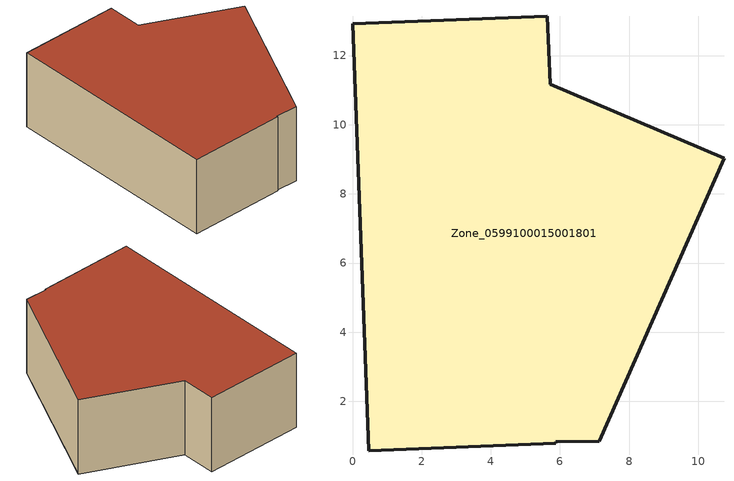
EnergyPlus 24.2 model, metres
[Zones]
Zone_0599100015001801
 floor ground (C_G): 10.74,9.03 7.13,0.85 5.88,0.84 5.88,0.79 0.47,0.57 0,12.92 5.63,13.13 5.71,11.17 z0.91
 wall outside (C_F): 5.71,11.17 5.63,13.13 0,12.92 0.47,0.57 5.88,0.79 5.88,0.84 7.13,0.85 10.74,9.03 5.71,11.17 z0.91:5.38
 roof outside (C_R): 7.13,0.85 10.74,9.03 5.71,11.17 5.63,13.13 0,12.92 0.47,0.57 5.88,0.79 5.88,0.84 z5.38
[BUILDING]
Pand.0599100015001801: North Axis=0; Terrain=City; Loads Convergence Tolerance Value=0.04; Temperature Convergence Tolerance Value=0.4; Solar Distribution=FullExterior; Maximum Number of Warmup Days=25; Minimum Number of Warmup Days=1
[Site:Location]
Rotterdam.The.Hague.AP_ZH_NLD Design_Conditions: Latitude=51.96; Longitude=4.45; Time Zone=1; Elevation=-4.5
[SITE:GROUNDTEMPERATURE:BUILDINGSURFACE]
18, 18, 18, 18, 18, 18, 18, 18, 18, 18, 18, 18
[MATERIAL] Thermal Absorptance=0.9; Solar Absorptance=0.7; Visible Absorptance=0.7
Name | Roughness | Thickness | Conductivity | Density | Specific Heat
G.TC.1975-1991 | MediumSmooth | 0.15 | 0.288461 | 540 | 1210
F.TC.1975-1991 | Rough | 0.3 | 0.230769 | 1920 | 840
R.TC.1975-1991 | MediumRough | 0.2 | 0.153846 | 1500 | 1000
[CONSTRUCTION]
C_G: G.TC.1975-1991
C_F: F.TC.1975-1991
C_R: R.TC.1975-1991
[ZONE]
Zone_0599100015001801: Type=1; Multiplier=1; Ceiling Height=Autocalculate; Volume=Autocalculate; Floor Area=autocalculate; Part of Total Floor Area=Yes
[ZONEINFILTRATION:DESIGNFLOWRATE]
Infil_Zone_0599100015001801: Zone or ZoneList or Space or SpaceList=Zone_0599100015001801; Schedule=AlwaysOn; Design Flow Rate Calculation Method=Flow/Area; Flow Rate per Floor Area=0.003; Constant Term Coefficient=1; Temperature Term Coefficient=0; Velocity Term Coefficient=0; Velocity Squared Term Coefficient=0
[HVACTEMPLATE:ZONE:IDEALLOADSAIRSYSTEM]
Zone_0599100015001801: Maximum Heating Supply Air Temperature=50; Minimum Cooling Supply Air Temperature=13; Maximum Heating Supply Air Humidity Ratio=0.0156; Minimum Cooling Supply Air Humidity Ratio=0.0077; Heating Limit=NoLimit; Cooling Limit=NoLimit; Dehumidification Control Type=ConstantSensibleHeatRatio; Cooling Sensible Heat Ratio=0.7; Dehumidification Setpoint=60; Humidification Control Type=None; Humidification Setpoint=30; Outdoor Air Method=None; Outdoor Air Flow Rate per Person=0.00944; Outdoor Air Flow Rate per Zone Floor Area=0; Outdoor Air Flow Rate per Zone=0; Demand Controlled Ventilation Type=None; Outdoor Air Economizer Type=NoEconomizer; Heat Recovery Type=None; Sensible Heat Recovery Effectiveness=0.7; Latent Heat Recovery Effectiveness=0.65
[ZONECONTROL:THERMOSTAT]
ThermostatControl_Zone_0599100015001801: Zone or ZoneList=Zone_0599100015001801; Control Type Schedule=DualSetpointControlType; Control 1=Thermostat_Zone_0599100015001801; Temperature Difference Between Cutout And Setpoint=0
[THERMOSTATSETPOINT:DUALSETPOINT]
Thermostat_Zone_0599100015001801: Heating Setpoint Temperature Schedule=HeatingSetpoint_Zone_0599100015001801; Cooling Setpoint Temperature Schedule=CoolingSetpoint_Zone_0599100015001801
[SCHEDULE:COMPACT]
HeatingSetpoint_Zone_0599100015001801: Through: 12/31, For: AllDays, Until: 24:00, 21
CoolingSetpoint_Zone_0599100015001801: Through: 12/31, For: AllDays, Until: 24:00, 24
DualSetpointControlType: Through: 12/31, For: AllDays, Until: 24:00, 4
AlwaysOn: Through: 12/31, For: AllDays, Until: 24:00, 1
